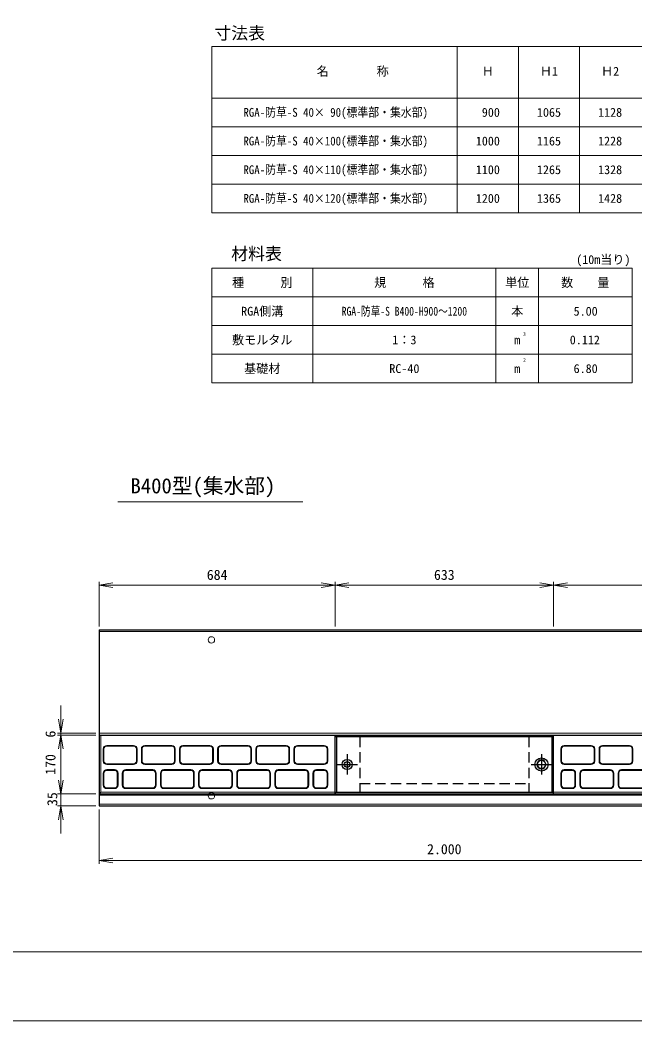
# Model space of a CAD drawing. Units: millimetres at full size, sheet at 1:20. Extents: x 0 to 8400, y 0 to 5940.
# Drawn here: x 5206 to 6988, y 0 to 2899 of the extents above; entities that cross this region are included whole.
import ezdxf
from ezdxf.enums import TextEntityAlignment as Align

# ---------------------------------------------------------------- set-up
doc = ezdxf.new("R2010")
doc.units = ezdxf.units.MM
doc.header["$LTSCALE"] = 20
doc.linetypes.add('USER6', pattern=[2.25, 1.5, -0.75])
doc.linetypes.add('USER7', pattern=[15, 9.375, -1.875, 1.875, -1.875])
for name, color, linetype, lineweight in [('1', 7, 'Continuous', 9), ('_0-0_0', 2, 'Continuous', 25), ('_1-9_20-FRAME', 2, 'Continuous', 25), ('CON2(細線）', 6, 'Continuous', 13), ('CON（太線）', 1, 'Continuous', 25), ('TEXT(細線）', 1, 'Continuous', 13), ('寸法線', 7, 'Continuous', 9), ('構造物-寸法', 7, 'Continuous', 9)]:
    doc.layers.add(name, color=color, linetype=linetype, lineweight=lineweight)
doc.styles.add('ＭＳ ゴシック', font='')
doc.styles.get('ＭＳ ゴシック').set_extended_font_data('MS Gothic')

# ---------------------------------------------------------------- blocks, each defined once
blk = doc.blocks.new('open_arrow')
at = {"color": 0, "linetype": 'Continuous', "lineweight": -2}
blk.add_lwpolyline([(7.5, 1.25), (0, 0), (7.5, -1.25)], dxfattribs=at)

msp = doc.modelspace()

# ---------------------------------------------------------------- linework, layer by layer
at = {"layer": '1'}
msp.add_line((5488.96, 1503.82), (6025.03, 1503.82), dxfattribs=at)
at = {"layer": '_0-0_0', "color": 4, "linetype": 'USER7'}
for p, q in [((6153.8, 772.33), (6153.8, 713.33)), ((6716.8, 772.33), (6716.8, 713.33)), ((6124.3, 742.83), (6183.3, 742.83)), ((6687.3, 742.83), (6746.3, 742.83))]:
    msp.add_line(p, q, dxfattribs=at)
at = {"layer": '_0-0_0'}
for p, q in [((6709.87, 754.83), (6702.94, 742.83)), ((6723.73, 754.83), (6709.87, 754.83)), ((6730.66, 742.83), (6723.73, 754.83)), ((6702.94, 742.83), (6709.87, 730.83)), ((6709.87, 730.83), (6723.73, 730.83)), ((6723.73, 730.83), (6730.66, 742.83))]:
    msp.add_line(p, q, dxfattribs=at)
at = {"layer": '_0-0_0', "color": 3}
msp.add_circle((6153.8, 742.83), 14.5, dxfattribs=at)
at = {"layer": '_0-0_0'}
for centre, radius in [((6716.8, 742.83), 19), ((6716.8, 742.83), 12), ((6153.8, 742.83), 8.25)]:
    msp.add_circle(centre, radius, dxfattribs=at)
at = {"layer": '_1-9_20-FRAME'}
for p, q in [((6118.8, 827.83), (6751.8, 827.83)), ((6118.8, 659.83), (6118.8, 827.83)), ((6118.8, 823.33), (6751.8, 823.33)), ((6123.3, 823.33), (6123.3, 662.33)), ((6747.3, 823.33), (6747.3, 662.33)), ((6751.8, 659.83), (6751.8, 827.83)), ((6118.8, 722.83), (6118.8, 762.83)), ((6118.8, 662.33), (6751.8, 662.33)), ((6118.8, 659.83), (6120.8, 657.83)), ((6120.8, 657.83), (6749.8, 657.83)), ((6751.8, 659.83), (6749.8, 657.83))]:
    msp.add_line(p, q, dxfattribs=at)
at = {"layer": '_1-9_20-FRAME', "linetype": 'USER6'}
for p, q in [((6190.3, 823.33), (6190.3, 662.33)), ((6680.3, 823.33), (6680.3, 662.33)), ((6190.3, 687.83), (6680.3, 687.83))]:
    msp.add_line(p, q, dxfattribs=at)
at = {"layer": 'CON2(細線）'}
for p, q in [((5435.3, 1127.83), (7435.3, 1127.83)), ((5440.25, 827.83), (5440.25, 662.59)), ((5440.25, 662.59), (5435.3, 657.83)), ((5440.25, 662.59), (7430.35, 662.59)), ((5435.3, 627.83), (7435.3, 627.83))]:
    msp.add_line(p, q, dxfattribs=at)
at = {"layer": 'CON2(細線）', "color": 2}
msp.add_line((7435.3, 833.83), (5435.3, 833.83), dxfattribs=at)
at = {"layer": 'CON（太線）'}
for p, q in [((5435.3, 1132.83), (5435.3, 622.83)), ((5435.3, 1132.83), (7435.3, 1132.83)), ((5435.3, 827.83), (7435.3, 827.83)), ((5435.3, 657.83), (7435.3, 657.83)), ((5435.3, 622.83), (7435.3, 622.83))]:
    msp.add_line(p, q, dxfattribs=at)
at = {"layer": 'TEXT(細線）'}
for p, q in [((5761.35, 2822.23), (5761.35, 2340.63)), ((7637.4, 2822.23), (5761.35, 2822.23)), ((6472.87, 2340.63), (6472.87, 2822.23)), ((6472.87, 2822.23), (6472.87, 2340.63)), ((6650, 2340.63), (6650, 2822.23)), ((6827.13, 2340.63), (6827.13, 2822.23)), ((7637.4, 2672.75), (5761.35, 2672.75)), ((7637.4, 2589.72), (5761.35, 2589.72)), ((7637.4, 2506.69), (5761.35, 2506.69)), ((7637.4, 2423.66), (5761.35, 2423.66)), ((7637.4, 2340.63), (5761.35, 2340.63)), ((5761.35, 2179.82), (5761.35, 1847.7)), ((6979.13, 2179.82), (5761.35, 2179.82)), ((6054.2, 2179.82), (6054.2, 1847.7)), ((6584.95, 2179.82), (6584.95, 1847.7)), ((6708.19, 2179.82), (6708.19, 1847.7)), ((6979.13, 2179.82), (6979.13, 1847.7)), ((6979.13, 2096.79), (5761.35, 2096.79)), ((6979.13, 2013.76), (5761.35, 2013.76)), ((6979.13, 1930.73), (5761.35, 1930.73)), ((6979.13, 1847.7), (5761.35, 1847.7))]:
    msp.add_line(p, q, dxfattribs=at)
at = {"layer": '構造物-寸法'}
for p, q in [((5435.3, 1142.83), (5435.3, 1272)), ((6118.8, 1262), (5435.3, 1262)), ((6118.8, 1142.83), (6118.8, 1272)), ((6118.8, 1142.83), (6118.8, 1272)), ((6118.8, 1262), (6751.8, 1262)), ((6751.8, 1142.83), (6751.8, 1272)), ((6751.8, 1142.83), (6751.8, 1272)), ((7435.3, 1262), (6751.8, 1262)), ((5324.02, 913.83), (5324.02, 747.83)), ((5425.3, 833.83), (5314.02, 833.83)), ((5425.3, 827.83), (5314.02, 827.83)), ((5425.3, 827.83), (5314.02, 827.83)), ((5324.02, 827.83), (5324.02, 657.83)), ((5447.05, 787.83), (5447.05, 752.83)), ((5449.05, 787.83), (5449.05, 752.83)), ((5535.05, 797.83), (5457.05, 797.83)), ((5535.05, 795.83), (5457.05, 795.83)), ((5543.05, 752.83), (5543.05, 787.83)), ((5545.05, 752.83), (5545.05, 787.83)), ((5557.55, 787.83), (5557.55, 752.83)), ((5559.55, 787.83), (5559.55, 752.83)), ((5645.55, 797.83), (5567.55, 797.83)), ((5645.55, 795.83), (5567.55, 795.83)), ((5653.55, 752.83), (5653.55, 787.83)), ((5655.55, 752.83), (5655.55, 787.83)), ((5668.05, 787.83), (5668.05, 752.83)), ((5670.05, 787.83), (5670.05, 752.83)), ((5756.05, 797.83), (5678.05, 797.83)), ((5756.05, 795.83), (5678.05, 795.83)), ((5764.05, 752.83), (5764.05, 787.83)), ((5766.05, 752.83), (5766.05, 787.83)), ((5778.55, 787.83), (5778.55, 752.83)), ((5780.55, 787.83), (5780.55, 752.83)), ((5866.55, 797.83), (5788.55, 797.83)), ((5866.55, 795.83), (5788.55, 795.83)), ((5874.55, 752.83), (5874.55, 787.83)), ((5876.55, 752.83), (5876.55, 787.83)), ((5889.05, 787.83), (5889.05, 752.83)), ((5891.05, 787.83), (5891.05, 752.83)), ((5977.05, 797.83), (5899.05, 797.83)), ((5977.05, 795.83), (5899.05, 795.83)), ((5985.05, 752.83), (5985.05, 787.83)), ((5987.05, 752.83), (5987.05, 787.83)), ((5999.55, 787.83), (5999.55, 752.83)), ((6001.55, 787.83), (6001.55, 752.83)), ((6087.55, 797.83), (6009.55, 797.83)), ((6087.55, 795.83), (6009.55, 795.83)), ((6095.55, 752.83), (6095.55, 787.83)), ((6097.55, 752.83), (6097.55, 787.83)), ((6773.05, 752.83), (6773.05, 787.83)), ((6775.05, 752.83), (6775.05, 787.83)), ((6783.05, 797.83), (6861.05, 797.83)), ((6783.05, 795.83), (6861.05, 795.83)), ((6869.05, 787.83), (6869.05, 752.83)), ((6871.05, 787.83), (6871.05, 752.83)), ((6883.55, 752.83), (6883.55, 787.83)), ((6885.55, 752.83), (6885.55, 787.83)), ((6893.55, 797.83), (6971.55, 797.83)), ((6893.55, 795.83), (6971.55, 795.83)), ((6979.55, 787.83), (6979.55, 752.83)), ((6981.55, 787.83), (6981.55, 752.83)), ((5324.07, 737.83), (5324.07, 542.83)), ((5457.05, 744.83), (5535.05, 744.83)), ((5457.05, 742.83), (5535.05, 742.83)), ((5479.8, 727.83), (5457.05, 727.83)), ((5479.8, 725.83), (5457.05, 725.83)), ((5590.3, 727.83), (5512.3, 727.83)), ((5590.3, 725.83), (5512.3, 725.83)), ((5567.55, 744.83), (5645.55, 744.83)), ((5567.55, 742.83), (5645.55, 742.83)), ((5700.8, 727.83), (5622.8, 727.83)), ((5700.8, 725.83), (5622.8, 725.83)), ((5678.05, 744.83), (5756.05, 744.83)), ((5678.05, 742.83), (5756.05, 742.83)), ((5811.3, 727.83), (5733.3, 727.83)), ((5811.3, 725.83), (5733.3, 725.83)), ((5788.55, 744.83), (5866.55, 744.83)), ((5788.55, 742.83), (5866.55, 742.83)), ((5921.8, 727.83), (5843.8, 727.83)), ((5921.8, 725.83), (5843.8, 725.83)), ((5899.05, 744.83), (5977.05, 744.83)), ((5899.05, 742.83), (5977.05, 742.83)), ((6032.3, 727.83), (5954.3, 727.83)), ((6032.3, 725.83), (5954.3, 725.83)), ((6009.55, 744.83), (6087.55, 744.83)), ((6009.55, 742.83), (6087.55, 742.83)), ((6087.55, 727.83), (6064.8, 727.83)), ((6087.55, 725.83), (6064.8, 725.83)), ((6861.05, 744.83), (6783.05, 744.83)), ((6861.05, 742.83), (6783.05, 742.83)), ((6805.8, 727.83), (6783.05, 727.83)), ((6805.8, 725.83), (6783.05, 725.83)), ((6838.3, 727.83), (6916.3, 727.83)), ((6838.3, 725.83), (6916.3, 725.83)), ((6971.55, 744.83), (6893.55, 744.83)), ((6971.55, 742.83), (6893.55, 742.83)), ((6948.8, 727.83), (7026.8, 727.83)), ((6948.8, 725.83), (7026.8, 725.83)), ((5447.05, 717.83), (5447.05, 682.83)), ((5449.05, 717.83), (5449.05, 682.83)), ((5487.8, 682.83), (5487.8, 717.83)), ((5489.8, 682.83), (5489.8, 717.83)), ((5502.3, 717.83), (5502.3, 682.83)), ((5504.3, 717.83), (5504.3, 682.83)), ((5598.3, 682.83), (5598.3, 717.83)), ((5600.3, 682.83), (5600.3, 717.83)), ((5612.8, 717.83), (5612.8, 682.83)), ((5614.8, 717.83), (5614.8, 682.83)), ((5708.8, 682.83), (5708.8, 717.83)), ((5710.8, 682.83), (5710.8, 717.83)), ((5723.3, 717.83), (5723.3, 682.83)), ((5725.3, 717.83), (5725.3, 682.83)), ((5819.3, 682.83), (5819.3, 717.83)), ((5821.3, 682.83), (5821.3, 717.83)), ((5833.8, 717.83), (5833.8, 682.83)), ((5835.8, 717.83), (5835.8, 682.83)), ((5929.8, 682.83), (5929.8, 717.83)), ((5931.8, 682.83), (5931.8, 717.83)), ((5944.3, 717.83), (5944.3, 682.83)), ((5946.3, 717.83), (5946.3, 682.83)), ((6040.3, 682.83), (6040.3, 717.83)), ((6042.3, 682.83), (6042.3, 717.83)), ((6054.8, 717.83), (6054.8, 682.83)), ((6056.8, 717.83), (6056.8, 682.83)), ((6095.55, 682.83), (6095.55, 717.83)), ((6097.55, 682.83), (6097.55, 717.83)), ((6773.05, 717.83), (6773.05, 682.83)), ((6775.05, 717.83), (6775.05, 682.83)), ((6813.8, 682.83), (6813.8, 717.83)), ((6815.8, 682.83), (6815.8, 717.83)), ((6828.3, 682.83), (6828.3, 717.83)), ((6830.3, 682.83), (6830.3, 717.83)), ((6924.3, 717.83), (6924.3, 682.83)), ((6926.3, 717.83), (6926.3, 682.83)), ((6938.8, 682.83), (6938.8, 717.83)), ((6940.8, 682.83), (6940.8, 717.83)), ((5457.05, 674.83), (5479.8, 674.83)), ((5457.05, 672.83), (5479.8, 672.83)), ((5512.3, 674.83), (5590.3, 674.83)), ((5512.3, 672.83), (5590.3, 672.83)), ((5622.8, 674.83), (5700.8, 674.83)), ((5622.8, 672.83), (5700.8, 672.83)), ((5733.3, 674.83), (5811.3, 674.83)), ((5733.3, 672.83), (5811.3, 672.83)), ((5843.8, 674.83), (5921.8, 674.83)), ((5843.8, 672.83), (5921.8, 672.83)), ((5954.3, 674.83), (6032.3, 674.83)), ((5954.3, 672.83), (6032.3, 672.83)), ((6064.8, 674.83), (6087.55, 674.83)), ((6064.8, 672.83), (6087.55, 672.83)), ((6783.05, 674.83), (6805.8, 674.83)), ((6783.05, 672.83), (6805.8, 672.83)), ((6916.3, 674.83), (6838.3, 674.83)), ((6916.3, 672.83), (6838.3, 672.83)), ((7026.8, 674.83), (6948.8, 674.83)), ((7026.8, 672.83), (6948.8, 672.83)), ((5425.3, 657.83), (5314.02, 657.83)), ((5425.3, 657.83), (5314.07, 657.83)), ((5435.3, 653.94), (7435.3, 653.94)), ((5425.3, 622.83), (5314.07, 622.83)), ((5435.3, 612.83), (5435.3, 455.05)), ((5435.3, 465.05), (7435.3, 465.05))]:
    msp.add_line(p, q, dxfattribs=at)
at = {"layer": '構造物-寸法', "color": 2}
msp.add_lwpolyline([(0, 5940), (0, 0), (8400, 0), (8400, 5940)], close=True, dxfattribs=at)
at = {"layer": '構造物-寸法'}
msp.add_lwpolyline([(200, 5740), (200, 200), (8200, 200), (8200, 5740)], close=True, dxfattribs=at)
for centre in [(5760.31, 1103.33), (5760.31, 652.33)]:
    msp.add_circle(centre, 9.5, dxfattribs=at)
for centre, radius, start, end in [((5457.05, 787.83), 10, 90, 180), ((5457.05, 787.83), 8, 90, 180), ((5535.05, 787.83), 10, 0, 90), ((5535.05, 787.83), 8, 0, 90), ((5567.55, 787.83), 10, 90, 180), ((5567.55, 787.83), 8, 90, 180), ((5645.55, 787.83), 10, 0, 90), ((5645.55, 787.83), 8, 0, 90), ((5678.05, 787.83), 10, 90, 180), ((5678.05, 787.83), 8, 90, 180), ((5756.05, 787.83), 10, 0, 90), ((5756.05, 787.83), 8, 0, 90), ((5788.55, 787.83), 10, 90, 180), ((5788.55, 787.83), 8, 90, 180), ((5866.55, 787.83), 10, 0, 90), ((5866.55, 787.83), 8, 0, 90), ((5899.05, 787.83), 10, 90, 180), ((5899.05, 787.83), 8, 90, 180), ((5977.05, 787.83), 10, 0, 90), ((5977.05, 787.83), 8, 0, 90), ((6009.55, 787.83), 10, 90, 180), ((6009.55, 787.83), 8, 90, 180), ((6087.55, 787.83), 10, 0, 90), ((6087.55, 787.83), 8, 0, 90), ((6783.05, 787.83), 10, 90, 180), ((6783.05, 787.83), 8, 90, 180), ((6861.05, 787.83), 10, 360, 90), ((6861.05, 787.83), 8, 360, 90), ((6893.55, 787.83), 10, 90, 180), ((6893.55, 787.83), 8, 90, 180), ((6971.55, 787.83), 10, 360, 90), ((6971.55, 787.83), 8, 360, 90), ((5457.05, 752.83), 10, 180, 270), ((5457.05, 717.83), 10, 90, 180), ((5457.05, 752.83), 8, 180, 270), ((5457.05, 717.83), 8, 90, 180), ((5479.8, 717.83), 10, 0, 90), ((5479.8, 717.83), 8, 0, 90), ((5512.3, 717.83), 10, 90, 180), ((5512.3, 717.83), 8, 90, 180), ((5535.05, 752.83), 10, 270, 0), ((5535.05, 752.83), 8, 270, 0), ((5567.55, 752.83), 10, 180, 270), ((5567.55, 752.83), 8, 180, 270), ((5590.3, 717.83), 10, 0, 90), ((5590.3, 717.83), 8, 0, 90), ((5622.8, 717.83), 10, 90, 180), ((5622.8, 717.83), 8, 90, 180), ((5645.55, 752.83), 10, 270, 0), ((5645.55, 752.83), 8, 270, 360), ((5678.05, 752.83), 10, 180, 270), ((5678.05, 752.83), 8, 180, 270), ((5700.8, 717.83), 10, 0, 90), ((5700.8, 717.83), 8, 0, 90), ((5733.3, 717.83), 10, 90, 180), ((5733.3, 717.83), 8, 90, 180), ((5756.05, 752.83), 10, 270, 0), ((5756.05, 752.83), 8, 270, 0), ((5788.55, 752.83), 10, 180, 270), ((5788.55, 752.83), 8, 180, 270), ((5811.3, 717.83), 10, 0, 90), ((5811.3, 717.83), 8, 0, 90), ((5843.8, 717.83), 10, 90, 180), ((5843.8, 717.83), 8, 90, 180), ((5866.55, 752.83), 10, 270, 0), ((5866.55, 752.83), 8, 270, 0), ((5899.05, 752.83), 10, 180, 270), ((5899.05, 752.83), 8, 180, 270), ((5921.8, 717.83), 10, 0, 90), ((5921.8, 717.83), 8, 0, 90), ((5954.3, 717.83), 10, 90, 180), ((5954.3, 717.83), 8, 90, 180), ((5977.05, 752.83), 10, 270, 0), ((5977.05, 752.83), 8, 270, 0), ((6009.55, 752.83), 10, 180, 270), ((6009.55, 752.83), 8, 180, 270), ((6032.3, 717.83), 10, 0, 90), ((6032.3, 717.83), 8, 0, 90), ((6064.8, 717.83), 10, 90, 180), ((6064.8, 717.83), 8, 90, 180), ((6087.55, 752.83), 10, 270, 0), ((6087.55, 752.83), 8, 270, 0), ((6087.55, 717.83), 10, 0, 90), ((6087.55, 717.83), 8, 0, 90), ((6783.05, 752.83), 10, 180, 270), ((6783.05, 717.83), 10, 90, 180), ((6783.05, 752.83), 8, 180, 270), ((6783.05, 717.83), 8, 90, 180), ((6805.8, 717.83), 10, 0, 90), ((6805.8, 717.83), 8, 0, 90), ((6838.3, 717.83), 10, 90, 180), ((6838.3, 717.83), 8, 90, 180), ((6861.05, 752.83), 10, 270, 0), ((6861.05, 752.83), 8, 270, 0), ((6893.55, 752.83), 10, 180, 270), ((6893.55, 752.83), 8, 180, 270), ((6916.3, 717.83), 10, 360, 90), ((6916.3, 717.83), 8, 360, 90), ((6948.8, 717.83), 10, 90, 180), ((6948.8, 717.83), 8, 90, 180), ((6971.55, 752.83), 10, 270, 0), ((6971.55, 752.83), 8, 270, 0), ((5457.05, 682.83), 10, 180, 270), ((5457.05, 682.83), 8, 180, 270), ((5479.8, 682.83), 10, 270, 0), ((5479.8, 682.83), 8, 270, 0), ((5512.3, 682.83), 10, 180, 270), ((5512.3, 682.83), 8, 180, 270), ((5590.3, 682.83), 10, 270, 0), ((5590.3, 682.83), 8, 270, 0), ((5622.8, 682.83), 10, 180, 270), ((5622.8, 682.83), 8, 180, 270), ((5700.8, 682.83), 10, 270, 0), ((5700.8, 682.83), 8, 270, 0), ((5733.3, 682.83), 10, 180, 270), ((5733.3, 682.83), 8, 180, 270), ((5811.3, 682.83), 10, 270, 0), ((5811.3, 682.83), 8, 270, 0), ((5843.8, 682.83), 10, 180, 270), ((5843.8, 682.83), 8, 180, 270), ((5921.8, 682.83), 10, 270, 0), ((5921.8, 682.83), 8, 270, 360), ((5954.3, 682.83), 10, 180, 270), ((5954.3, 682.83), 8, 180, 270), ((6032.3, 682.83), 10, 270, 0), ((6032.3, 682.83), 8, 270, 0), ((6064.8, 682.83), 10, 180, 270), ((6064.8, 682.83), 8, 180, 270), ((6087.55, 682.83), 10, 270, 0), ((6087.55, 682.83), 8, 270, 0), ((6783.05, 682.83), 10, 180, 270), ((6783.05, 682.83), 8, 180, 270), ((6805.8, 682.83), 10, 270, 0), ((6805.8, 682.83), 8, 270, 0), ((6838.3, 682.83), 10, 180, 270), ((6838.3, 682.83), 8, 180, 270), ((6916.3, 682.83), 10, 270, 0), ((6916.3, 682.83), 8, 270, 0), ((6948.8, 682.83), 10, 180, 270), ((6948.8, 682.83), 8, 180, 270)]:
    msp.add_arc(centre, radius, start, end, dxfattribs=at)

# ---------------------------------------------------------------- block references
at = {"layer": '構造物-寸法', "xscale": 5.33, "yscale": 5.33}
for p in [(5435.3, 1262), (6118.8, 1262), (6751.8, 1262), (5435.3, 465.05)]:
    msp.add_blockref('open_arrow', p, dxfattribs=at)
for p, rotation in [((6118.8, 1262), 180), ((6751.8, 1262), 180), ((5324.02, 833.83), 90), ((5324.02, 827.83), 270), ((5324.02, 827.83), 270), ((5324.02, 657.83), 90), ((5324.07, 657.83), 90), ((5324.07, 622.83), 270)]:
    msp.add_blockref('open_arrow', p, dxfattribs=dict(at, rotation=rotation))

# ---------------------------------------------------------------- texts
at = {"layer": 'TEXT(細線）', "style": 'ＭＳ ゴシック'}
for s, p in [('寸法表', (5768.95, 2831.94)), ('材料表', (5817.73, 2193.28))]:
    msp.add_text(s, height=35.92, dxfattribs=at).set_placement(p, align=Align.BOTTOM_LEFT)
for s, height, p in [('名\u3000\u3000\u3000\u3000称', 25.48, (6169.96, 2750.11)), ('Ｈ', 25.66, (6561.44, 2750.11)), ('Ｈ1', 25.66, (6738.57, 2750.11)), ('Ｈ2', 25.66, (6915.7, 2750.11)), (' 900', 25.66, (6561.44, 2631.24)), ('1065', 25.66, (6738.57, 2631.24)), ('1128', 25.66, (6915.7, 2631.24)), ('1000', 25.66, (6561.44, 2548.2)), ('1165', 25.66, (6738.57, 2548.2)), ('1228', 25.66, (6915.7, 2548.2)), ('1100', 25.66, (6561.44, 2465.17)), ('1265', 25.66, (6738.57, 2465.17)), ('1328', 25.66, (6915.7, 2465.17)), ('1200', 25.66, (6561.44, 2382.14)), ('1365', 25.66, (6738.57, 2382.14)), ('1428', 25.66, (6915.7, 2382.14)), ('種\u3000\u3000\u3000別', 25.66, (5907.77, 2138.3)), ('規\u3000\u3000\u3000格', 25.66, (6319.57, 2138.3)), ('単位', 25.66, (6646.57, 2138.3)), ('数    量', 25.66, (6843.66, 2138.3)), ('RGA側溝', 25.66, (5907.77, 2055.27)), ('本', 25.66, (6646.57, 2055.27)), ('5.00 ', 25.66, (6853.57, 2055.27)), ('敷モルタル', 25.66, (5907.77, 1972.24)), ('1：3', 25.66, (6319.57, 1972.24)), ('m', 25.66, (6646.57, 1972.24)), ('3', 10.26, (6667.48, 1989.39)), ('0.112', 25.66, (6842.5, 1972.24)), ('2', 10.26, (6667.48, 1914.06)), ('基礎材', 25.66, (5907.77, 1889.21)), ('RC-40', 25.66, (6319.57, 1889.21)), ('m', 25.66, (6646.57, 1889.21)), ('6.80 ', 25.66, (6853.57, 1889.21))]:
    msp.add_text(s, height=height, dxfattribs=at).set_placement(p, align=Align.MIDDLE_CENTER)
for s, width, p in [('RGA-防草-S 40× 90(標準部・集水部)', 0.9, (6120.6, 2631.24)), ('RGA-防草-S 40×100(標準部・集水部)', 0.9, (6120.6, 2548.2)), ('RGA-防草-S 40×110(標準部・集水部)', 0.9, (6120.6, 2465.17)), ('RGA-防草-S 40×120(標準部・集水部)', 0.9, (6120.6, 2382.14)), ('RGA-防草-S B400-H900～1200', 0.8, (6319.57, 2055.27))]:
    msp.add_text(s, height=25.66, dxfattribs=dict(at, width=width)).set_placement(p, align=Align.MIDDLE_CENTER)
msp.add_text('(10m当り)', height=25.66, dxfattribs=at).set_placement((6974.7, 2184.36), align=Align.BOTTOM_RIGHT)
at = {"layer": '寸法線', "style": 'ＭＳ ゴシック'}
msp.add_text('B400型(集水部)', height=43.99, dxfattribs=at).set_placement((5526.01, 1514.65), align=Align.BOTTOM_LEFT)
at = {"layer": '構造物-寸法', "style": 'ＭＳ ゴシック'}
for s, p in [('684', (5777.05, 1292)), ('633', (6435.3, 1292)), ('2.000', (6435.3, 497.59))]:
    msp.add_text(s, height=29.33, dxfattribs=at).set_placement(p, align=Align.MIDDLE_CENTER)
for s, p in [('6', (5294.02, 830.83)), ('170', (5294.02, 742.83)), ('35', (5299.35, 642.38))]:
    msp.add_text(s, height=29.33, rotation=90, dxfattribs=at).set_placement(p, align=Align.MIDDLE_CENTER)

doc.saveas('drawing.dxf')
